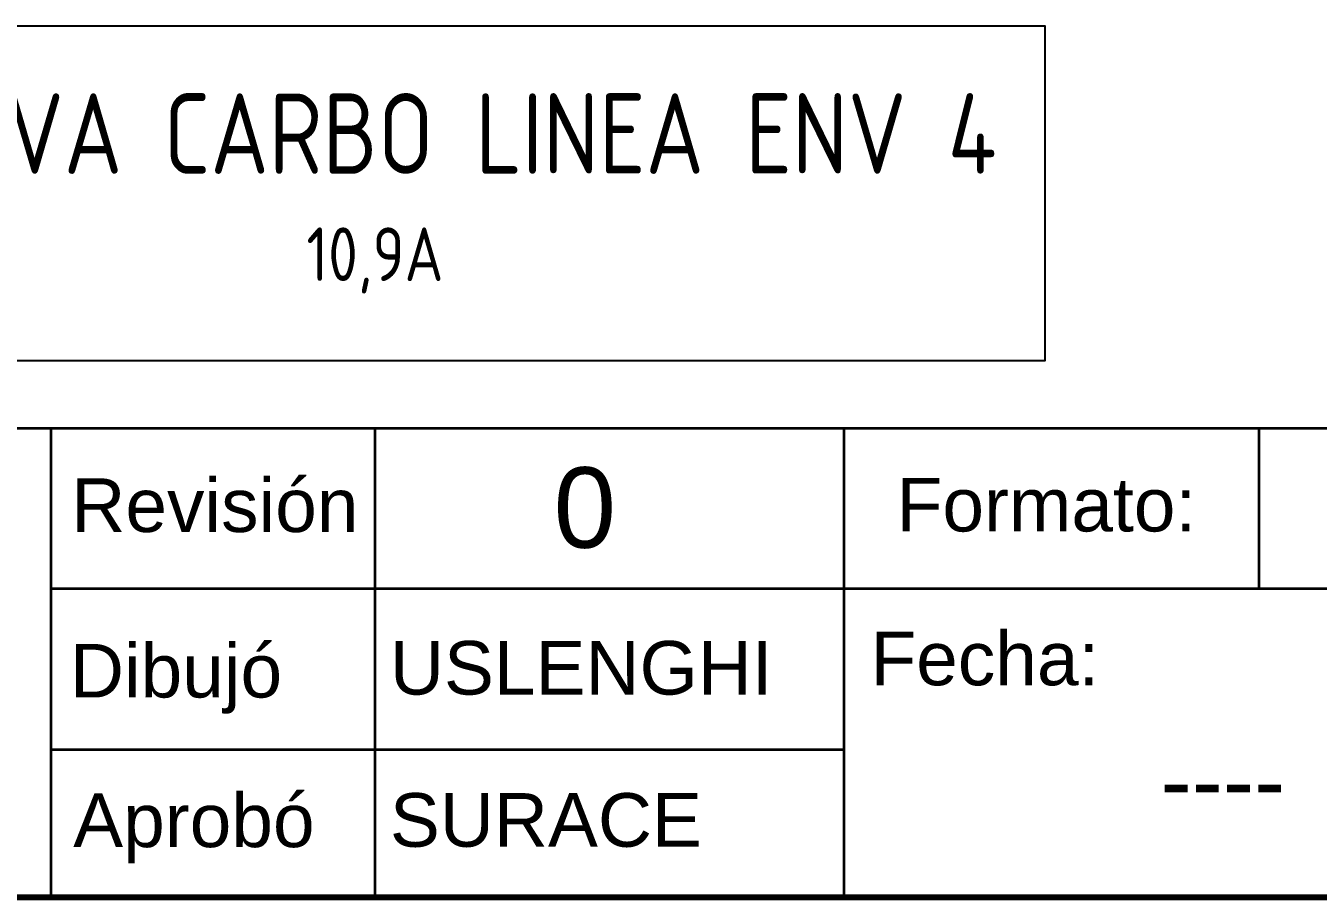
# Model space of a CAD drawing. Header units: inches. Extents: x 13 to 24.7, y 14 to 22.3.
# Drawn here: x 14.757 to 16.656, y 14.179 to 15.459 of the extents above; entities that cross this region are included whole.
import ezdxf
from ezdxf.enums import TextEntityAlignment as Align

# ---------------------------------------------------------------- set-up
doc = ezdxf.new("R2010")
doc.units = ezdxf.units.IN
doc.header["$MEASUREMENT"] = 0
doc.layers.add('RECUADRO', color=7, linetype='Continuous', lineweight=60)
doc.layers.add('RECUADRO_TEXTOS', color=7, linetype='Continuous')
doc.styles.add('ARIAL', font='arial.ttf')
doc.styles.add('WD_IEC', font='ISOCP2.shx', dxfattribs={"width": 0.9, "height": 4})

# ---------------------------------------------------------------- blocks, each defined once
blk = doc.blocks.new('HOJA A4_REV1')
at = {"layer": 'RECUADRO', "lineweight": 35}
for p, q in [((5, 22.5), (167, 22.5)), ((45.399, 22.5), (45.399, 5)), ((57.5, 22.5), (57.5, 5)), ((75, 22.5), (75, 5)), ((90.479, 22.5), (90.479, 16.5)), ((75, 16.5), (45.399, 16.5)), ((103.418, 16.5), (75, 16.5)), ((75, 10.5), (45.399, 10.5))]:
    blk.add_line(p, q, dxfattribs=at)
at = {"layer": 'RECUADRO', "lineweight": 80}
blk.add_line((5, 5), (292, 5), dxfattribs=at)
blk.add_line((5, 5), (292, 5), dxfattribs=at)
at = {"style": 'ARIAL', "flags": 9}
blk.add_attdef('WD_TB', (-40.346, 229.751), '', height=3, dxfattribs=at)
at = {"style": 'ARIAL'}
blk.add_attdef('ARCHIVO', (295.379, 18.883), '', height=2, rotation=90, dxfattribs=at)
blk.add_attdef('SECTION', text='', height=2.5, dxfattribs=at).set_placement((275.504, 21.06), align=Align.TOP_CENTER)
for tag, p, height in [('DESCRIPCION_001', (103.988, 15.645), 2.5), ('D', (267.802, 7.303), 5), ('SH', (274.13, 7.309), 5)]:
    blk.add_attdef(tag, p, '', height=height, dxfattribs=at)
blk.add_attdef('TAB', text='', height=3.8, dxfattribs=at).set_placement((248.397, 11.652), align=Align.MIDDLE_CENTER)
blk.add_attdef('FECHA', text='', height=2.5, dxfattribs=at).set_placement((89.139, 9.341), align=Align.MIDDLE)
at = {"layer": 'RECUADRO_TEXTOS', "char_height": 2, "attachment_point": 4, "style": 'ARIAL'}
for s, width, insert in [('Revisión', 15.5, (46.17, 19.606)), ('Formato:', 15.5, (76.966, 19.627)), ('Fecha:', 15.5, (75.988, 13.889)), ('Dibujó', 15, (46.116, 13.146)), ('Aprobó', 15, (46.239, 7.565))]:
    blk.add_mtext_dynamic_manual_height_columns(s, width=width, gutter_width=20, heights=[0], dxfattribs=dict(at, insert=insert))
at = {"layer": 'RECUADRO_TEXTOS', "style": 'ARIAL'}
for tag, height, p in [('01', 3, (64.165, 19.534)), ('DIBUJO', 2, (58.057, 13.556)), ('APROBO', 2, (58.057, 7.88))]:
    blk.add_attdef(tag, text='', height=height, dxfattribs=at).set_placement(p, align=Align.MIDDLE_LEFT)
for tag, p in [('PROYECTO_001', (168.188, 15.502)), ('CLIENTE_001', (168.149, 6.772))]:
    blk.add_attdef(tag, p, '', height=2.5, dxfattribs=at)
blk = doc.blocks.new('ALIMENTACION CIRCUITOS')
blk.add_lwpolyline([(32.5, 37.5), (82.5, 37.5), (82.5, 25), (32.5, 25)], close=True)
ref = blk.add_blockref('HOJA A4_REV1', (0, 0))
ref.add_attrib('01', '0', dxfattribs={"layer": 'RECUADRO_TEXTOS', "height": 3, "style": 'ARIAL'}).set_placement((64.165, 19.534), align=Align.MIDDLE_LEFT)
ref.add_attrib('DIBUJO', 'USLENGHI', dxfattribs={"layer": 'RECUADRO_TEXTOS', "height": 2, "style": 'ARIAL'}).set_placement((58.057, 13.556), align=Align.MIDDLE_LEFT)
ref.add_attrib('APROBO', 'SURACE', dxfattribs={"layer": 'RECUADRO_TEXTOS', "height": 2, "style": 'ARIAL'}).set_placement((58.057, 7.88), align=Align.MIDDLE_LEFT)
ref.add_attrib('FECHA', '----', dxfattribs={"height": 2.5, "style": 'ARIAL'}).set_placement((89.139, 9.341), align=Align.MIDDLE)
at = {"insert": (57.5, 31.25), "char_height": 3, "attachment_point": 5, "style": 'WD_IEC'}
blk.add_mtext_dynamic_manual_height_columns('RESERVA CARBO LINEA ENV 4{\\H0.66667x;\\P10,9A}', width=50, gutter_width=20, heights=[0], dxfattribs=at)

msp = doc.modelspace()

# ---------------------------------------------------------------- block references
at = {"xscale": 0.03937007874015748, "yscale": 0.03937007874015748, "zscale": 0.03937007874015748}
msp.add_blockref('ALIMENTACION CIRCUITOS', (13.0062, 13.9825), dxfattribs=at)

doc.saveas('drawing.dxf')
